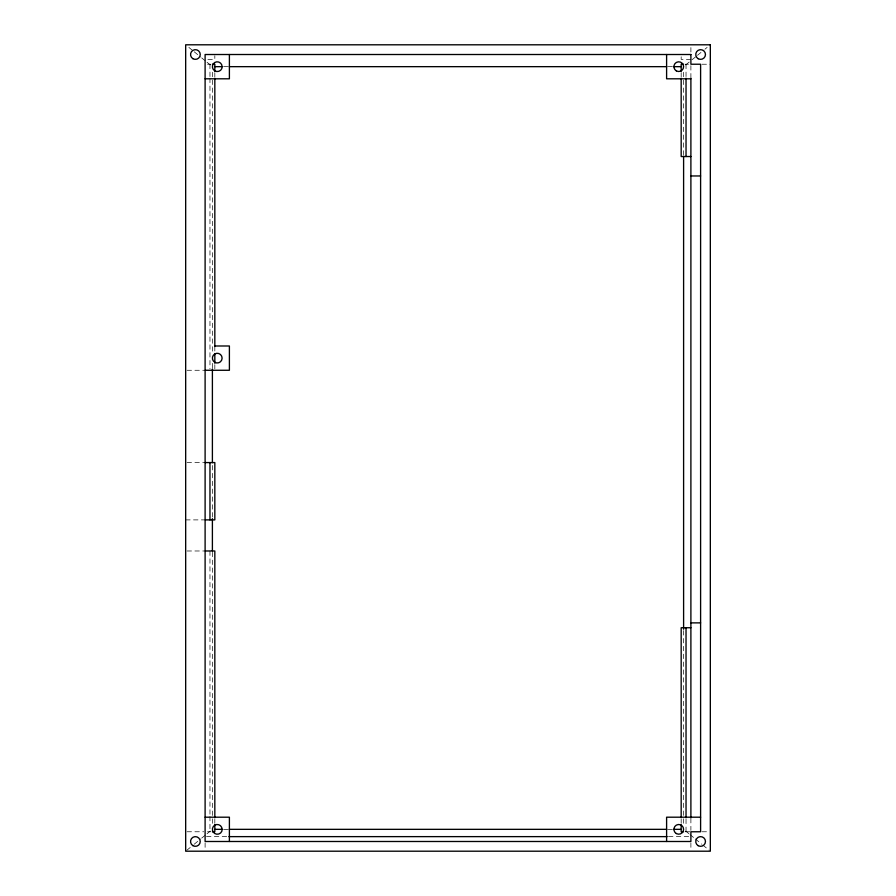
<?xml version="1.0" encoding="UTF-8"?>
<svg xmlns="http://www.w3.org/2000/svg" width="896" height="896" viewBox="0 0 896 896"><rect width="100%" height="100%" fill="white"/><g stroke="black" fill="none" stroke-linecap="round" stroke-linejoin="round"><path stroke-width="0.67" stroke-dasharray="4.48 3.36" d="M685.742 64.915L691.085 60.536M692.16 59.662L696.427 56.168M697.502 55.294L703.909 50.042M704.984 49.168L707.112 47.421M186.749 850.326L193.155 845.074M194.23 844.2L200.637 838.958M201.712 838.085L205.979 834.59M207.054 833.717L210.258 831.085M207.883 59.371L214.827 59.371L214.827 55.731M690.894 59.371L681.173 59.371L681.173 54.51M207.536 64.232L210.661 64.232M685.339 64.232L688.464 64.232M701.994 64.232L710.326 64.232M223.586 66.662L227.774 66.662M668.226 66.662L672.414 66.662M187.062 370.272L203.717 370.272M187.062 462.571L203.717 462.571M185.674 519.893L203.717 519.893M187.062 550.984L203.717 550.984M223.586 829.338L227.774 829.338M668.226 829.338L672.414 829.338M187.062 831.768L203.717 831.768M207.536 831.768L210.661 831.768M685.339 831.768L690.894 831.768M701.994 831.768L708.938 831.768M206.506 836.629L227.506 836.629M668.494 836.629L689.494 836.629M188.888 47.421L193.155 50.926M194.23 51.8L200.637 57.042M201.712 57.915L205.979 61.41M207.054 62.283L210.258 64.915M685.742 831.085L688.946 833.717M690.021 834.59L694.288 838.085M695.363 838.958L701.77 844.2M702.845 845.074L709.251 850.326M690.894 47.578L690.894 53.133M690.894 65.632L690.894 77.549M690.894 818.451L690.894 830.368M690.894 842.867L690.894 849.811M686.034 64.232L686.034 76.821M686.034 819.19L686.034 831.768M683.603 72.262L683.603 154.818M683.603 630.627L683.603 823.738M681.173 72.621L681.173 76.821M681.173 819.19L681.173 823.379M214.827 72.621L214.827 76.81M214.827 346.517L214.827 352.106M214.827 364.683L214.827 368.872M214.827 819.202L214.827 823.39M212.397 72.262L212.397 353.539M212.397 363.339L212.397 368.928M212.397 465.494L212.397 517.272M212.397 552.261L212.397 823.738M209.966 64.232L209.966 76.81M209.966 78.21L209.966 368.872M209.966 550.984L209.966 815.002M209.966 816.402L209.966 831.768M205.106 842.867L205.106 849.811"/><path stroke-width="1.34" d="M212.397 64.232L214.827 64.232L214.827 71.221M683.603 64.232L681.173 64.232L681.173 71.221M215.197 66.662L222.186 66.662A4.861 4.861 0 0 1 214.827 70.862A4.861 4.861 0 0 1 214.827 62.451A4.861 4.861 0 0 1 222.107 66.662M229.174 66.662L666.826 66.662M673.814 66.662L680.803 66.662M205.106 78.803L229.398 78.803L229.398 54.51M690.894 78.803L666.602 78.803L666.602 54.51M690.894 156.531L681.173 156.531L681.173 78.221M690.894 175.963L700.605 175.963M214.827 345.99L229.398 345.99L229.398 370.272L205.106 370.272M205.106 462.571L214.827 462.571L214.827 519.893L205.106 519.893M205.106 550.984L214.827 550.984L214.827 817.802M690.894 622.877L700.605 622.877M690.894 627.738L681.173 627.738L681.173 817.79M205.106 817.197L229.398 817.197L229.398 841.49M700.605 817.197L666.602 817.197L666.602 841.49M215.197 829.338L222.186 829.338A4.861 4.861 0 0 1 214.827 833.549A4.861 4.861 0 0 1 214.827 825.138A4.861 4.861 0 0 1 222.107 829.338M229.174 829.338L666.826 829.338M673.814 829.338L680.803 829.338M212.397 831.768L214.827 831.768L214.827 824.779M683.603 831.768L681.173 831.768L681.173 824.779M228.906 836.629L667.094 836.629M690.894 78.221L690.894 817.79M686.034 78.221L686.034 156.531M686.034 627.738L686.034 817.79M683.603 156.218L683.603 629.227M214.827 78.21L214.827 346.517M214.827 353.506L214.827 363.283M212.397 368.928L212.397 462.694M212.397 518.672L212.397 550.861M209.966 462.571L209.966 519.893M710.326 44.8L185.674 44.8L185.674 851.2L710.326 851.2L710.326 44.8M690.894 54.51L205.106 54.51L205.106 841.49L690.894 841.49L690.894 831.768L700.605 831.768L700.605 64.232L690.894 64.232L690.894 54.51M676.323 70.862A4.861 4.861 0 0 0 683.603 66.662A4.861 4.861 0 0 0 676.323 62.451A4.861 4.861 0 0 0 676.323 70.862M698.174 58.722A4.861 4.861 0 0 0 705.466 54.51A4.861 4.861 0 0 0 698.174 50.31A4.861 4.861 0 0 0 698.174 58.722M698.174 845.69A4.861 4.861 0 0 0 705.466 841.49A4.861 4.861 0 0 0 698.174 837.278A4.861 4.861 0 0 0 698.174 845.69M192.898 845.656A4.861 4.861 0 0 0 200.245 841.557A4.861 4.861 0 0 0 193.032 837.245A4.861 4.861 0 0 0 192.898 845.656M192.965 58.722A4.861 4.861 0 0 0 200.256 54.51A4.861 4.861 0 0 0 192.965 50.31A4.861 4.861 0 0 0 192.965 58.722M676.323 833.549A4.861 4.861 0 0 0 683.603 829.338A4.861 4.861 0 0 0 676.323 825.138A4.861 4.861 0 0 0 676.323 833.549M214.827 362.342A4.861 4.861 0 0 0 222.107 358.131A4.861 4.861 0 0 0 214.827 353.92A4.861 4.861 0 0 0 214.827 362.342"/></g></svg>
